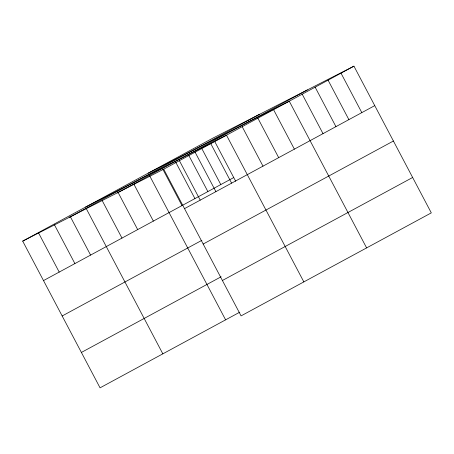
<?xml version="1.0" encoding="UTF-8"?>
<svg xmlns="http://www.w3.org/2000/svg" width="454" height="454" viewBox="0 0 454 454"><rect width="100%" height="100%" fill="white"/><g stroke="black" fill="none" stroke-linecap="round" stroke-linejoin="round"><path stroke-width="0.68" d="M22.7 241.125L212.937 138.107L353.944 66.165L431.3 212.875L241.063 315.893L163.712 169.177L22.7 241.125L100.056 387.835L239.774 312.176M69.235 217.381L259.467 114.363M117.177 192.922L307.415 89.903M163.712 169.177L353.944 66.165M43.505 280.583L233.742 177.565M184.517 208.641L374.754 105.623M62.164 315.978L201.888 240.314M203.176 244.036L393.414 141.018M81.391 352.446L221.115 276.781M222.403 280.498L412.641 177.48M148.254 173.133L289.266 101.191L366.622 247.901M85.477 207.126L226.489 135.184L303.845 281.9M341.011 73.168L361.815 112.626M328.077 80.171L348.882 119.635M315.138 87.179L335.943 126.638M302.205 94.182L323.01 133.641M273.575 109.686L294.379 149.145M257.878 118.188L278.682 157.646M242.186 126.683L262.991 166.147M214.589 141.239L235.671 181.225M210.798 143.685L231.602 183.144M201.65 148.242L220.803 184.574M195.101 152.181L215.905 191.645M188.716 155.251L207.87 191.577M179.404 160.682L200.214 200.14M175.777 162.254L194.931 198.585M162.844 169.257L181.997 205.588M149.576 175.636L225.61 319.849M133.879 184.137L153.367 221.092M117.858 192.008L137.67 229.593M102.161 200.509L121.978 238.089M86.135 208.38L162.833 353.842M70.115 216.252L90.59 255.086M54.418 224.753L74.893 263.587M38.397 232.624L59.202 272.088"/></g></svg>
